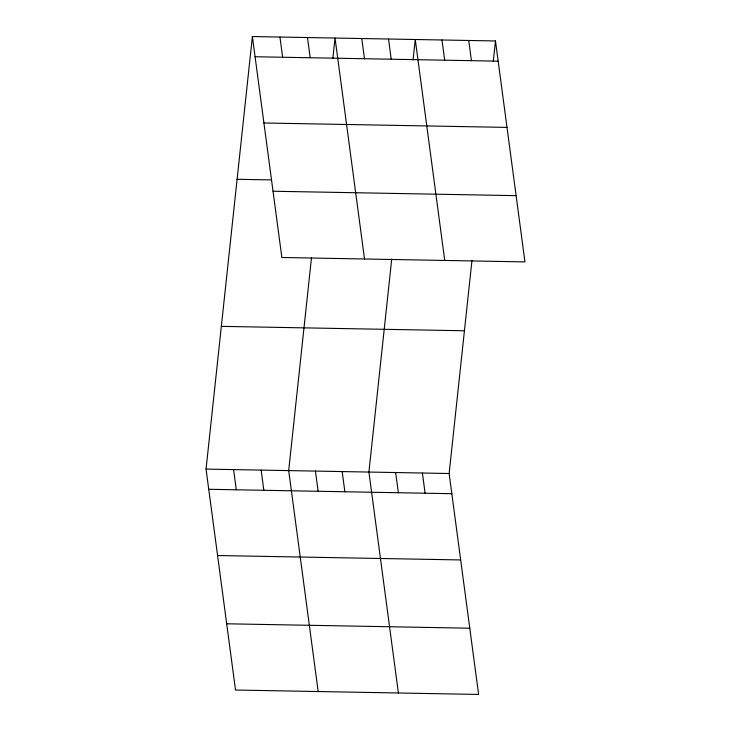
<?xml version="1.0" encoding="UTF-8"?>
<svg xmlns="http://www.w3.org/2000/svg" width="731" height="731" viewBox="0 0 731 731"><rect width="100%" height="100%" fill="white"/><g stroke="black" fill="none" stroke-linecap="round" stroke-linejoin="round"><path stroke-width="1.1" d="M471.952 260.583L449.136 473.514L478.613 694.45L235.528 690.037L206.051 469.101L252.387 36.55L495.472 40.963L524.949 261.899L281.864 257.486L252.387 36.55M311.507 257.668L288.699 470.6L318.177 691.535M332.852 58.443L335.036 38.049L364.513 258.984M391.725 259.121L368.917 472.052L398.395 692.997M413.07 59.896L415.254 39.511L444.731 260.446M493.288 61.358L495.472 40.963M255.073 56.744L498.167 61.157M263.918 122.991L507.003 127.404M237.091 179.287L271.256 179.908M273.019 191.239L516.113 195.652M221.338 326.355L464.432 330.768M206.051 469.101L449.136 473.514M208.737 489.286L451.831 493.699M217.582 555.533L460.667 559.946M226.683 623.79L469.777 628.203M468.735 40.479L471.431 60.664M441.99 39.995L444.686 60.18M388.517 39.026L391.204 59.211M422.399 473.03L425.095 493.215M361.772 38.533L364.467 58.727M395.654 472.537L398.349 492.731M307.486 37.546L310.182 57.74M342.181 471.568L344.868 491.762M279.936 37.053L282.632 57.237M315.436 471.084L318.131 491.278M261.15 470.097L263.845 490.291M233.6 469.594L236.287 489.788"/></g></svg>
